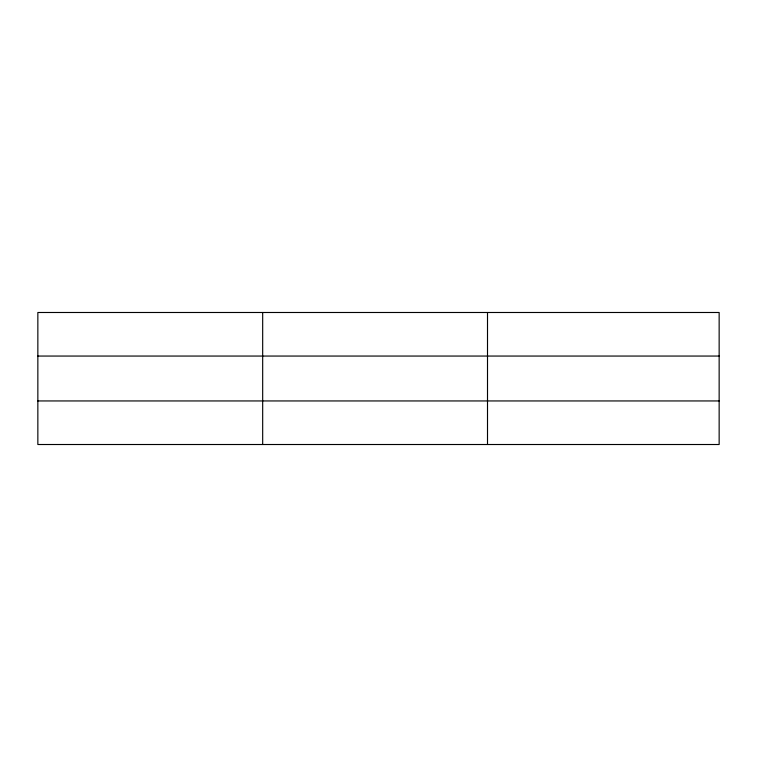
<?xml version="1.0" encoding="UTF-8"?>
<svg xmlns="http://www.w3.org/2000/svg" width="757" height="757" viewBox="0 0 757 757"><rect width="100%" height="100%" fill="white"/><g stroke="black" fill="none" stroke-linecap="round" stroke-linejoin="round"><path stroke-width="1.14" d="M262.679 444.51L262.679 312.49M487.508 444.51L487.508 312.49M719.15 356.055L719.15 312.49L37.85 312.49L37.85 444.51L719.15 444.51L719.15 356.055L37.85 356.055M37.85 400.945L719.15 400.945"/></g></svg>
